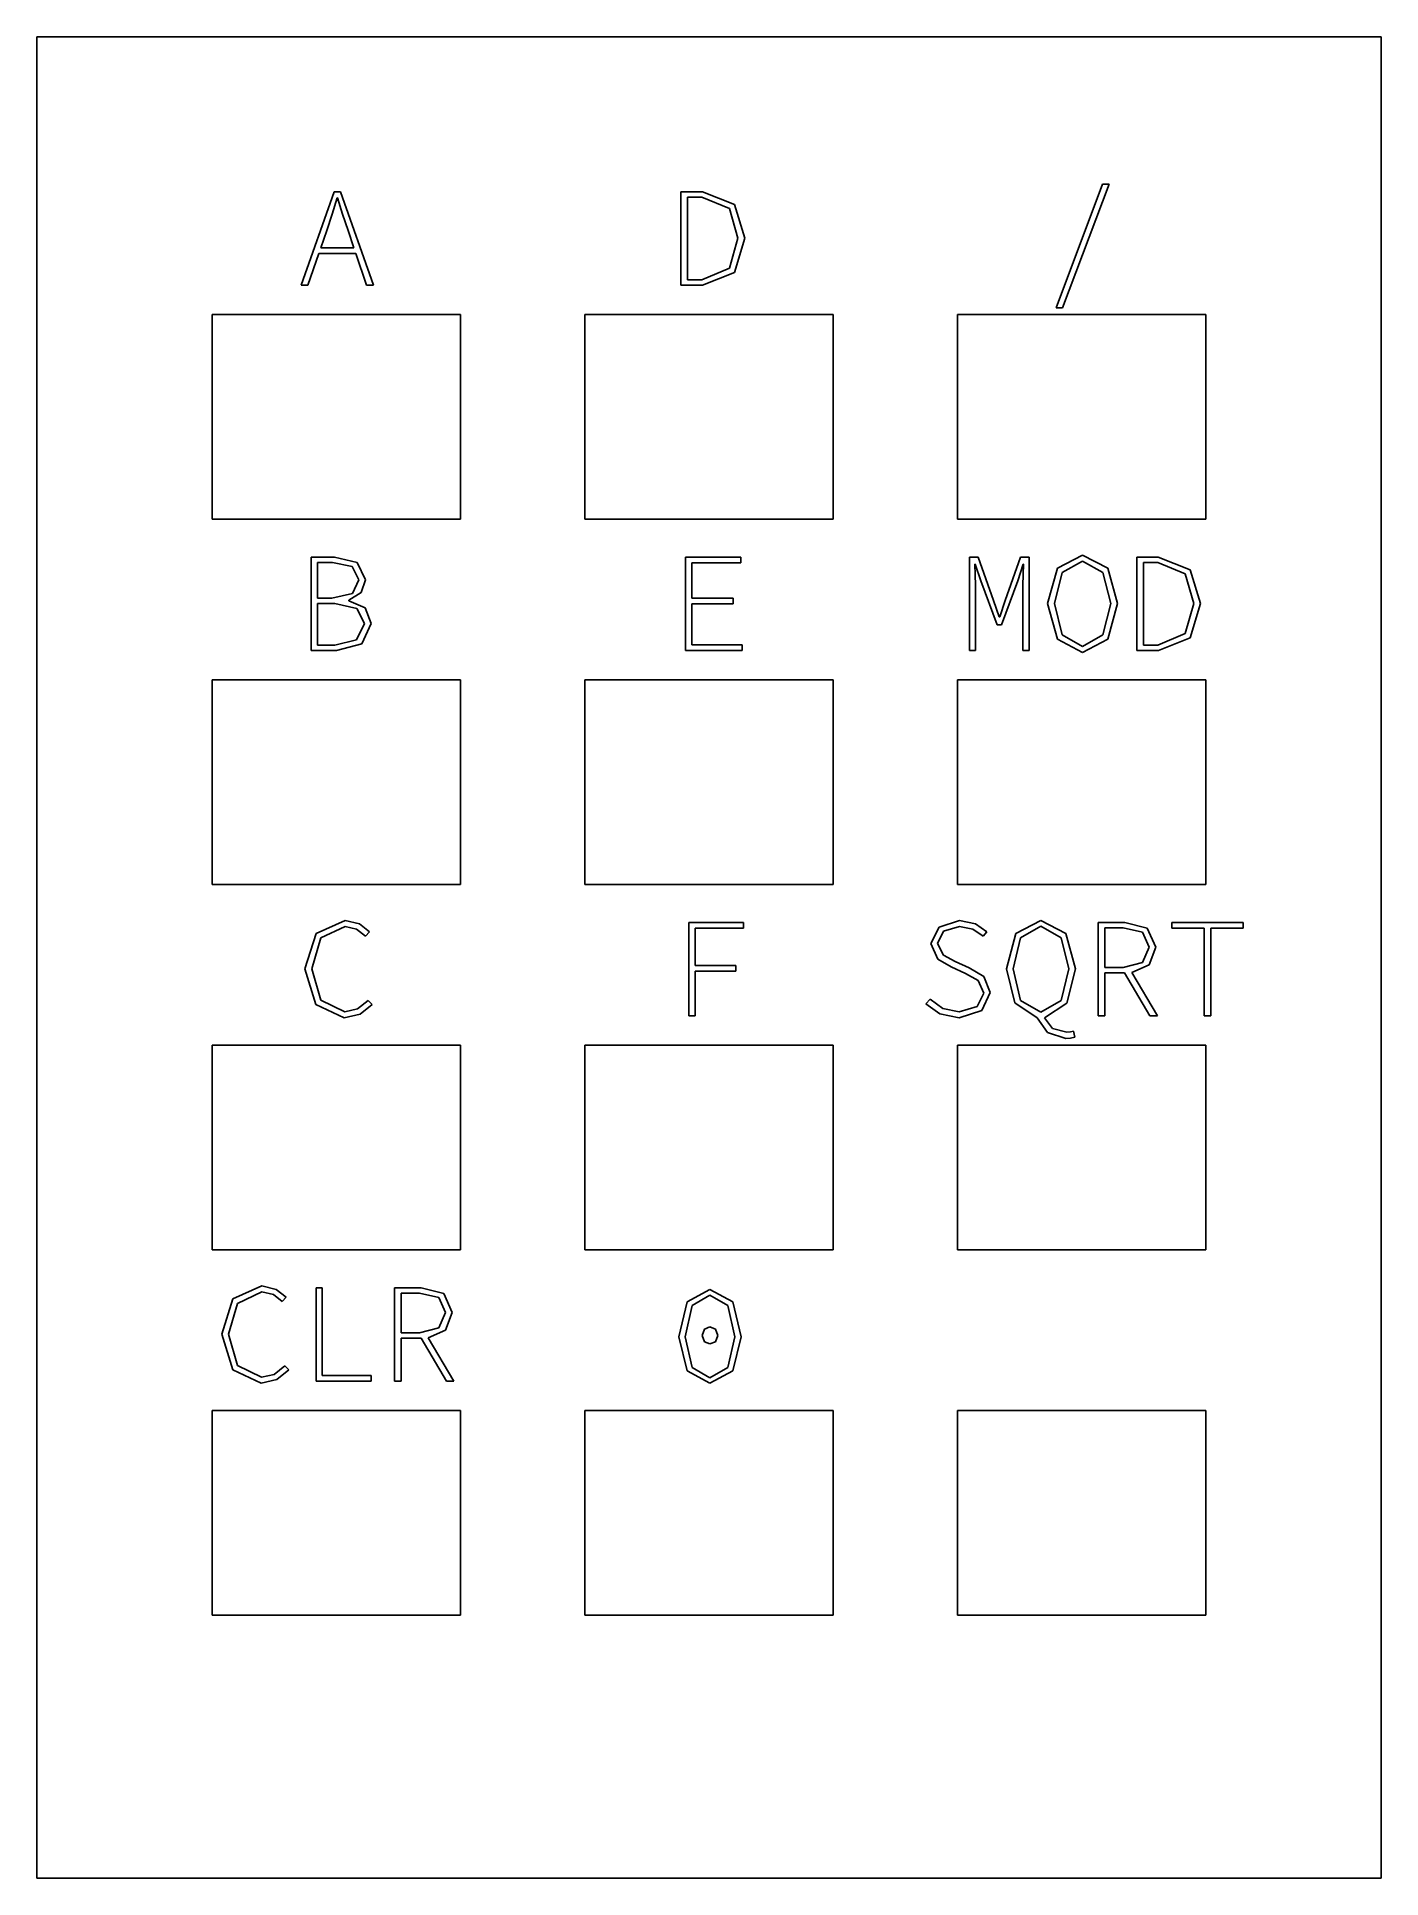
# Model space of a CAD drawing. Header units: metres. Extents: x 0 to 46, y 0 to 63.
import ezdxf

# ---------------------------------------------------------------- set-up
doc = ezdxf.new("R2010")
doc.units = ezdxf.units.M

msp = doc.modelspace()

# ---------------------------------------------------------------- linework, layer by layer
for p, q in [((46, 63), (0, 63)), ((0, 63), (0, 0)), ((46, 0), (46, 63)), ((9.04369, 54.5), (10.1717, 57.7)), ((10.2737, 57.49), (10.1018, 56.9292)), ((10.1717, 57.7), (10.3957, 57.7)), ((10.2937, 57.49), (10.2737, 57.49)), ((10.4632, 56.9292), (10.2937, 57.49)), ((10.3957, 57.7), (11.5237, 54.5)), ((22.0417, 54.5), (22.0417, 57.7)), ((22.0417, 57.7), (22.7757, 57.7)), ((22.7567, 57.51), (22.2657, 57.51)), ((22.2657, 57.51), (22.2657, 54.689)), ((23.6967, 57.1222), (22.7567, 57.51)), ((22.7757, 57.7), (23.8684, 57.2682)), ((34.8797, 53.726), (36.4687, 57.956)), ((36.6877, 57.956), (35.0977, 53.726)), ((36.4687, 57.956), (36.6877, 57.956)), ((10.1018, 56.9292), (9.91869, 56.379)), ((10.6477, 56.379), (10.4632, 56.9292)), ((23.9917, 56.112), (23.6967, 57.1222)), ((23.8684, 57.2682), (24.2247, 56.112)), ((9.91869, 56.379), (9.71469, 55.78)), ((10.8527, 55.78), (10.6477, 56.379)), ((23.6967, 55.0874), (23.9917, 56.112)), ((24.2247, 56.112), (23.869, 54.9419)), ((9.6467, 55.59), (9.26768, 54.5)), ((10.9157, 55.59), (9.6467, 55.59)), ((9.71469, 55.78), (10.8527, 55.78)), ((11.2847, 54.5), (10.9157, 55.59)), ((22.7567, 54.689), (23.6967, 55.0874)), ((23.869, 54.9419), (22.7807, 54.5)), ((9.26768, 54.5), (9.04369, 54.5)), ((11.5237, 54.5), (11.2847, 54.5)), ((22.7807, 54.5), (22.0417, 54.5)), ((22.2657, 54.689), (22.7567, 54.689)), ((35.0977, 53.726), (34.8797, 53.726)), ((6, 46.5), (6, 53.5)), ((6, 53.5), (14.5, 53.5)), ((14.5, 53.5), (14.5, 46.5)), ((18.75, 46.5), (18.75, 53.5)), ((18.75, 53.5), (27.25, 53.5)), ((27.25, 53.5), (27.25, 46.5)), ((31.5, 46.5), (31.5, 53.5)), ((31.5, 53.5), (40, 53.5)), ((40, 53.5), (40, 46.5)), ((14.5, 46.5), (6, 46.5)), ((27.25, 46.5), (18.75, 46.5)), ((40, 46.5), (31.5, 46.5)), ((9.38469, 42), (9.38469, 45.2)), ((9.38469, 45.2), (10.1867, 45.2)), ((10.1227, 45.015), (9.6077, 45.015)), ((9.6077, 45.015), (9.6077, 43.792)), ((10.791, 44.8759), (10.1227, 45.015)), ((10.1867, 45.2), (10.9564, 45.0117)), ((11.0177, 44.427), (10.791, 44.8759)), ((10.9564, 45.0117), (11.2417, 44.423)), ((22.1927, 42), (22.1927, 45.2)), ((22.1927, 45.2), (24.0887, 45.2)), ((24.0887, 45.005), (22.4167, 45.005)), ((22.4167, 45.005), (22.4167, 43.794)), ((24.0887, 45.2), (24.0887, 45.005)), ((31.9191, 42), (31.9191, 45.2)), ((31.9191, 45.2), (32.2061, 45.2)), ((32.1041, 44.956), (32.0941, 44.956)), ((32.0941, 44.956), (32.1123, 44.5975)), ((32.2981, 44.387), (32.1041, 44.956)), ((32.2061, 45.2), (32.7401, 43.716)), ((33.1341, 43.716), (33.6641, 45.2)), ((33.7521, 44.956), (33.5671, 44.387)), ((33.6641, 45.2), (33.9511, 45.2)), ((33.7503, 44.5975), (33.7661, 44.956)), ((33.7661, 44.956), (33.7521, 44.956)), ((33.9511, 45.2), (33.9511, 42)), ((34.5877, 43.612), (34.9232, 44.8179)), ((34.9232, 44.8179), (35.7837, 45.264)), ((35.7837, 45.059), (35.0869, 44.6681)), ((35.7837, 45.264), (36.6442, 44.8179)), ((36.4799, 44.6681), (35.7837, 45.059)), ((36.6442, 44.8179), (36.9797, 43.612)), ((37.6403, 42), (37.6403, 45.2)), ((37.6403, 45.2), (38.3743, 45.2)), ((38.3553, 45.01), (37.8643, 45.01)), ((37.8643, 45.01), (37.8643, 42.189)), ((39.2953, 44.6222), (38.3553, 45.01)), ((38.3743, 45.2), (39.4671, 44.7682)), ((39.4671, 44.7682), (39.8233, 43.612)), ((10.8042, 43.9512), (11.0177, 44.427)), ((11.2417, 44.423), (11.0993, 43.9841)), ((32.1123, 44.5975), (32.1231, 44.242)), ((32.1231, 44.242), (32.1231, 42)), ((32.8571, 42.884), (32.2981, 44.387)), ((33.5671, 44.387), (33.0131, 42.884)), ((33.7421, 44.242), (33.7503, 44.5975)), ((33.7421, 42), (33.7421, 44.242)), ((35.0869, 44.6681), (34.8207, 43.612)), ((36.7457, 43.612), (36.4799, 44.6681)), ((39.5903, 43.612), (39.2953, 44.6222)), ((9.6077, 43.792), (10.0987, 43.792)), ((10.1917, 43.612), (9.6077, 43.612)), ((9.6077, 43.612), (9.6077, 42.184)), ((10.0987, 43.792), (10.8042, 43.9512)), ((10.9483, 43.443), (10.1917, 43.612)), ((11.0993, 43.9841), (10.6727, 43.723)), ((10.6727, 43.723), (10.6727, 43.704)), ((10.6727, 43.704), (11.2333, 43.4582)), ((22.4167, 43.794), (23.8257, 43.794)), ((23.8257, 43.6), (22.4167, 43.6)), ((22.4167, 43.6), (22.4167, 42.194)), ((23.8257, 43.794), (23.8257, 43.6)), ((32.7401, 43.716), (32.9301, 43.152)), ((32.9491, 43.152), (33.1341, 43.716)), ((34.9232, 42.3919), (34.5877, 43.612)), ((34.8207, 43.612), (35.0869, 42.5415)), ((36.4799, 42.5415), (36.7457, 43.612)), ((36.9797, 43.612), (36.6442, 42.3919)), ((39.2953, 42.5874), (39.5903, 43.612)), ((39.8233, 43.612), (39.4677, 42.4419)), ((10.9427, 42.3649), (11.2167, 42.932)), ((11.2167, 42.932), (10.9483, 43.443)), ((11.4407, 42.932), (11.1167, 42.2346)), ((11.2333, 43.4582), (11.4407, 42.932)), ((33.0131, 42.884), (32.8571, 42.884)), ((32.9301, 43.152), (32.9491, 43.152)), ((10.1917, 42.184), (10.9427, 42.3649)), ((11.1167, 42.2346), (10.2497, 42)), ((35.7837, 41.936), (34.9232, 42.3919)), ((35.0869, 42.5415), (35.7837, 42.14)), ((35.7837, 42.14), (36.4799, 42.5415)), ((36.6442, 42.3919), (35.7837, 41.936)), ((38.3553, 42.189), (39.2953, 42.5874)), ((39.4677, 42.4419), (38.3793, 42)), ((10.2497, 42), (9.38469, 42)), ((9.6077, 42.184), (10.1917, 42.184)), ((24.1367, 42), (22.1927, 42)), ((22.4167, 42.194), (24.1367, 42.194)), ((24.1367, 42.194), (24.1367, 42)), ((32.1231, 42), (31.9191, 42)), ((33.9511, 42), (33.7421, 42)), ((38.3793, 42), (37.6403, 42)), ((37.8643, 42.189), (38.3553, 42.189)), ((6, 34), (6, 41)), ((6, 41), (14.5, 41)), ((14.5, 41), (14.5, 34)), ((18.75, 34), (18.75, 41)), ((18.75, 41), (27.25, 41)), ((27.25, 41), (27.25, 34)), ((31.5, 34), (31.5, 41)), ((31.5, 41), (40, 41)), ((40, 41), (40, 34)), ((14.5, 34), (6, 34)), ((27.25, 34), (18.75, 34)), ((40, 34), (31.5, 34)), ((9.55531, 32.3172), (10.5507, 32.764)), ((10.5507, 32.764), (11.0398, 32.6465)), ((30.8706, 32.5426), (31.5687, 32.764)), ((31.5687, 32.764), (32.1152, 32.6499)), ((33.5045, 32.3157), (34.3594, 32.764)), ((34.3594, 32.764), (35.2099, 32.3157)), ((9.17569, 31.107), (9.55531, 32.3172)), ((9.71532, 32.1675), (9.40869, 31.107)), ((10.5507, 32.559), (9.71532, 32.1675)), ((10.9439, 32.4691), (10.5507, 32.559)), ((11.2457, 32.233), (10.9439, 32.4691)), ((11.0398, 32.6465), (11.3827, 32.379)), ((11.3827, 32.379), (11.2457, 32.233)), ((22.3047, 29.5), (22.3047, 32.7)), ((22.3047, 32.7), (24.1757, 32.7)), ((24.1757, 32.505), (22.5227, 32.505)), ((22.5227, 32.505), (22.5227, 31.23)), ((24.1757, 32.7), (24.1757, 32.505)), ((30.5917, 31.974), (30.8706, 32.5426)), ((31.0227, 32.4031), (30.8157, 31.984)), ((31.5687, 32.559), (31.0227, 32.4031)), ((32.028, 32.4685), (31.5687, 32.559)), ((32.3807, 32.228), (32.028, 32.4685)), ((32.1152, 32.6499), (32.5117, 32.379)), ((32.5117, 32.379), (32.3807, 32.228)), ((33.1784, 31.107), (33.5045, 32.3157)), ((33.6642, 32.1706), (33.4064, 31.107)), ((34.3594, 32.569), (33.6642, 32.1706)), ((35.0526, 32.1706), (34.3594, 32.569)), ((35.3124, 31.107), (35.0526, 32.1706)), ((35.2099, 32.3157), (35.5354, 31.107)), ((36.318, 29.5), (36.318, 32.7)), ((36.318, 32.7), (37.232, 32.7)), ((37.174, 32.51), (36.542, 32.51)), ((36.542, 32.51), (36.542, 31.156)), ((37.8299, 32.3625), (37.174, 32.51)), ((37.232, 32.7), (37.9984, 32.5066)), ((38.059, 31.855), (37.8299, 32.3625)), ((37.9984, 32.5066), (38.287, 31.855)), ((38.8316, 32.505), (38.8316, 32.7)), ((38.8316, 32.7), (41.2816, 32.7)), ((39.9446, 32.505), (38.8316, 32.505)), ((39.9446, 29.5), (39.9446, 32.505)), ((41.2816, 32.505), (40.1686, 32.505)), ((40.1686, 32.505), (40.1686, 29.5)), ((41.2816, 32.7), (41.2816, 32.505)), ((30.8282, 31.4414), (30.5917, 31.974)), ((30.8157, 31.984), (31.0224, 31.5759)), ((31.0224, 31.5759), (31.4187, 31.365)), ((37.8299, 31.3289), (38.059, 31.855)), ((38.287, 31.855), (38.064, 31.2547)), ((9.5517, 29.8875), (9.17569, 31.107)), ((9.40869, 31.107), (9.71356, 30.039)), ((22.5227, 31.23), (23.9137, 31.23)), ((23.9137, 31.036), (22.5227, 31.036)), ((22.5227, 31.036), (22.5227, 29.5)), ((23.9137, 31.23), (23.9137, 31.036)), ((31.2867, 31.175), (30.8282, 31.4414)), ((31.7727, 30.956), (31.2867, 31.175)), ((31.4187, 31.365), (31.8997, 31.151)), ((32.2146, 30.7162), (31.7727, 30.956)), ((31.8997, 31.151), (32.4057, 30.8486)), ((33.4689, 29.9437), (33.1784, 31.107)), ((33.4064, 31.107), (33.6642, 30.0334)), ((35.0526, 30.0334), (35.3124, 31.107)), ((35.5354, 31.107), (35.2449, 29.94)), ((36.542, 31.156), (37.174, 31.156)), ((37.222, 30.972), (36.542, 30.972)), ((36.542, 30.972), (36.542, 29.5)), ((37.174, 31.156), (37.8299, 31.3289)), ((38.088, 29.5), (37.222, 30.972)), ((38.064, 31.2547), (37.466, 30.986)), ((37.466, 30.986), (38.35, 29.5)), ((32.1727, 29.819), (32.4007, 30.283)), ((32.4007, 30.283), (32.2146, 30.7162)), ((32.6237, 30.298), (32.3315, 29.6821)), ((32.4057, 30.8486), (32.6237, 30.298)), ((10.5217, 29.436), (9.5517, 29.8875)), ((9.71356, 30.039), (10.5367, 29.64)), ((10.5367, 29.64), (10.9718, 29.7384)), ((10.9718, 29.7384), (11.3387, 30.034)), ((11.4697, 29.893), (11.0594, 29.5587)), ((11.3387, 30.034), (11.4697, 29.893)), ((30.4217, 29.917), (30.5677, 30.073)), ((30.9024, 29.5707), (30.4217, 29.917)), ((30.5677, 30.073), (31.0046, 29.7579)), ((31.0046, 29.7579), (31.5547, 29.64)), ((31.5547, 29.64), (32.1727, 29.819)), ((32.3315, 29.6821), (31.5547, 29.436)), ((34.2334, 29.436), (33.4689, 29.9437)), ((33.6642, 30.0334), (34.3594, 29.625)), ((34.3594, 29.625), (35.0526, 30.0334)), ((35.2449, 29.94), (34.4804, 29.436)), ((11.0594, 29.5587), (10.5217, 29.436)), ((22.5227, 29.5), (22.3047, 29.5)), ((31.5547, 29.436), (30.9024, 29.5707)), ((34.578, 28.934), (34.2334, 29.436)), ((34.4804, 29.436), (34.7529, 29.0704)), ((34.7529, 29.0704), (35.2444, 28.941)), ((35.373, 28.9516), (35.4724, 28.981)), ((35.4724, 28.981), (35.5164, 28.775)), ((36.542, 29.5), (36.318, 29.5)), ((38.35, 29.5), (38.088, 29.5)), ((40.1686, 29.5), (39.9446, 29.5)), ((6, 21.5), (6, 28.5)), ((6, 28.5), (14.5, 28.5)), ((14.5, 28.5), (14.5, 21.5)), ((18.75, 21.5), (18.75, 28.5)), ((18.75, 28.5), (27.25, 28.5)), ((27.25, 28.5), (27.25, 21.5)), ((31.5, 21.5), (31.5, 28.5)), ((31.5, 28.5), (40, 28.5)), ((35.2144, 28.732), (34.578, 28.934)), ((35.3672, 28.7426), (35.2144, 28.732)), ((35.2444, 28.941), (35.373, 28.9516)), ((35.5164, 28.775), (35.3672, 28.7426)), ((40, 28.5), (40, 21.5)), ((14.5, 21.5), (6, 21.5)), ((27.25, 21.5), (18.75, 21.5)), ((40, 21.5), (31.5, 21.5)), ((6.70668, 19.8172), (7.70206, 20.264)), ((7.70206, 20.264), (8.19118, 20.1465)), ((9.55469, 17), (9.55469, 20.2)), ((9.55469, 20.2), (9.76869, 20.2)), ((9.76869, 20.2), (9.76869, 17.194)), ((12.2423, 17), (12.2423, 20.2)), ((12.2423, 20.2), (13.1563, 20.2)), ((13.1563, 20.2), (13.9227, 20.0066)), ((6.32706, 18.607), (6.70668, 19.8172)), ((6.86668, 19.6675), (6.56006, 18.607)), ((7.70206, 20.059), (6.86668, 19.6675)), ((8.09531, 19.9691), (7.70206, 20.059)), ((8.39706, 19.733), (8.09531, 19.9691)), ((8.19118, 20.1465), (8.53406, 19.879)), ((8.53406, 19.879), (8.39706, 19.733)), ((13.0983, 20.01), (12.4663, 20.01)), ((12.4663, 20.01), (12.4663, 18.656)), ((13.7542, 19.8625), (13.0983, 20.01)), ((13.9833, 19.355), (13.7542, 19.8625)), ((13.9227, 20.0066), (14.2113, 19.355)), ((21.9687, 18.527), (22.2477, 19.7204)), ((22.4184, 19.5945), (22.1827, 18.527)), ((22.2477, 19.7204), (23.0337, 20.136)), ((23.0337, 19.951), (22.4184, 19.5945)), ((23.0337, 20.136), (23.8197, 19.7204)), ((23.6485, 19.5945), (23.0337, 19.951)), ((23.8847, 18.527), (23.6485, 19.5945)), ((23.8197, 19.7204), (24.0987, 18.527)), ((13.7542, 18.8289), (13.9833, 19.355)), ((14.2113, 19.355), (13.9883, 18.7547)), ((6.70306, 17.3875), (6.32706, 18.607)), ((6.56006, 18.607), (6.86493, 17.539)), ((12.4663, 18.656), (13.0983, 18.656)), ((13.1463, 18.472), (12.4663, 18.472)), ((12.4663, 18.472), (12.4663, 17)), ((13.0983, 18.656), (13.7542, 18.8289)), ((14.0123, 17), (13.1463, 18.472)), ((13.9883, 18.7547), (13.3903, 18.486)), ((13.3903, 18.486), (14.2743, 17)), ((22.2477, 17.3546), (21.9687, 18.527)), ((22.1827, 18.527), (22.4184, 17.477)), ((22.7667, 18.571), (22.8492, 18.7882)), ((22.8492, 18.3546), (22.7667, 18.571)), ((22.8492, 18.7882), (23.0337, 18.863)), ((23.0337, 18.28), (22.8492, 18.3546)), ((23.0337, 18.863), (23.2182, 18.7882)), ((23.2182, 18.3546), (23.0337, 18.28)), ((23.2182, 18.7882), (23.3007, 18.571)), ((23.3007, 18.571), (23.2182, 18.3546)), ((23.6485, 17.477), (23.8847, 18.527)), ((24.0987, 18.527), (23.8197, 17.3546)), ((7.67307, 16.936), (6.70306, 17.3875)), ((6.86493, 17.539), (7.68806, 17.14)), ((8.21082, 17.0587), (7.67307, 16.936)), ((7.68806, 17.14), (8.12318, 17.2384)), ((8.12318, 17.2384), (8.49005, 17.534)), ((8.62106, 17.393), (8.21082, 17.0587)), ((8.49005, 17.534), (8.62106, 17.393)), ((9.76869, 17.194), (11.4457, 17.194)), ((11.4457, 17.194), (11.4457, 17)), ((23.0337, 16.936), (22.2477, 17.3546)), ((22.4184, 17.477), (23.0337, 17.12)), ((23.0337, 17.12), (23.6485, 17.477)), ((23.8197, 17.3546), (23.0337, 16.936)), ((11.4457, 17), (9.55469, 17)), ((12.4663, 17), (12.2423, 17)), ((14.2743, 17), (14.0123, 17)), ((6, 9), (6, 16)), ((6, 16), (14.5, 16)), ((14.5, 16), (14.5, 9)), ((18.75, 9), (18.75, 16)), ((18.75, 16), (27.25, 16)), ((27.25, 16), (27.25, 9)), ((31.5, 9), (31.5, 16)), ((31.5, 16), (40, 16)), ((40, 16), (40, 9)), ((14.5, 9), (6, 9)), ((27.25, 9), (18.75, 9)), ((40, 9), (31.5, 9)), ((0, 0), (46, 0))]:
    msp.add_line(p, q)

doc.saveas('drawing.dxf')
